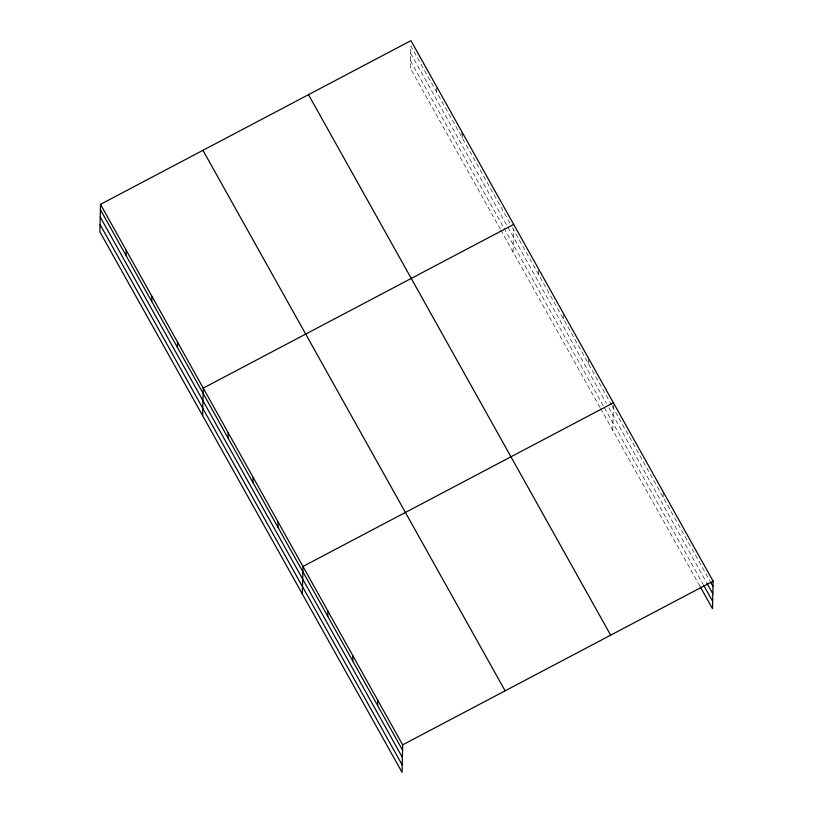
<?xml version="1.0" encoding="UTF-8"?>
<svg xmlns="http://www.w3.org/2000/svg" width="813" height="813" viewBox="0 0 813 813"><rect width="100%" height="100%" fill="white"/><g stroke="black" fill="none" stroke-linecap="round" stroke-linejoin="round"><path stroke-width="0.61" stroke-dasharray="4.07 3.05" d="M436.51 91.889L436.601 87.652M462.191 137.834L462.262 134.653M513.054 251.928L513.562 229.723M538.491 274.306L538.582 270.068M563.419 318.899L563.511 314.661M588.348 363.492L588.439 359.255M612.768 430.301L613.378 403.848M663.134 497.271L663.235 493.024M509.893 223.158L410.819 45.955L410.321 68.16L500.219 228.961M512.342 227.528L611.457 404.823M612.057 405.911L709.952 581.01M410.656 53.282L507.282 226.116M507.891 227.203L606.427 403.451M608.856 407.801L706.141 581.813M410.484 60.833L503.44 227.101M504.05 228.189L603.815 406.652M604.425 407.74L702.93 583.927M500.828 230.059L600.004 407.455M600.614 408.543L700.328 586.905"/><path stroke-width="1.22" d="M100.507 204.337L99.887 231.847L402.059 772.35L402.679 744.84L100.507 204.337L410.941 40.65L713.113 581.153L712.493 608.663L700.328 586.905M126.076 255.577L126.198 250.282M151.757 301.521L151.879 296.227M177.447 347.466L177.569 342.161M202.62 415.616L203.25 388.106L513.684 224.418M228.057 438.004L228.179 432.699M252.985 482.587L253.107 477.292M277.914 527.18L278.036 521.885M302.345 593.988L302.964 566.478L613.398 402.781M327.771 616.366L327.893 611.061M352.7 660.959L352.822 655.654M377.628 705.552L377.75 700.247M462.262 134.653L462.312 132.539M402.679 744.84L713.113 581.153M710.562 582.098L712.991 586.447M706.751 582.901L712.828 593.785M703.54 585.014L712.655 601.335M308.503 94.664L610.675 635.166M202.955 150.324L505.127 690.816M100.395 209.642L402.557 750.135M100.223 216.969L402.394 757.472M100.05 224.52L402.222 765.023"/></g></svg>
